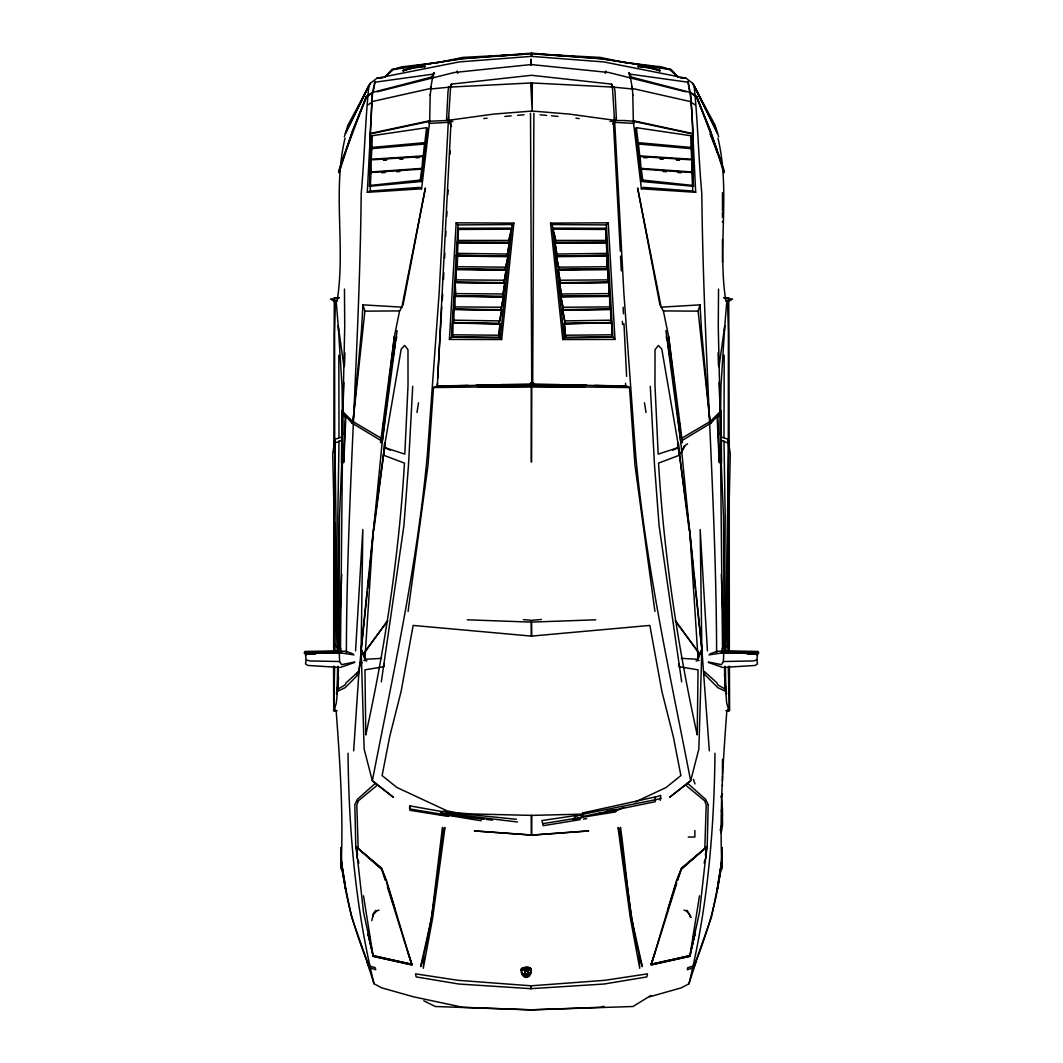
<?xml version="1.0" encoding="UTF-8"?>
<svg xmlns="http://www.w3.org/2000/svg" width="1063" height="1063" viewBox="0 0 1063 1063"><rect width="100%" height="100%" fill="white"/><g stroke="black" fill="none" stroke-linecap="round" stroke-linejoin="round"><path stroke-width="1.5" d="M334.739 522.81L334.646 645.467L338.791 647.952L338.698 651.207M339.004 440.986L337.808 516.884L338.791 647.952L341.728 574.206M339.004 437.677L338.818 355.201M371.811 920.598L373.299 913.609L375.93 910.3M530.583 385.975L530.583 382.68M334.765 507.968L334.606 332.746L335.43 300.43L336.187 301.307L338.632 330.819M467.268 619.809L531.434 622.121L531.407 636.112L649.852 625.429L661.89 691.375L673.278 736.513L680.891 775.578L666.129 787.47L635.342 801.98M611.637 87.405L611.637 84.123L531.447 75.287L451.363 84.123L449.862 87.1L430.595 89L432.668 76.788L372.276 92.508L370.19 133.46L429.665 120.744M632.791 94.713L633.335 121.275L692.824 133.991L695.694 192.297L692.691 191.048C692.093 154.534 694.883 117.315 688.133 81.253M724.182 355.201L723.996 437.677M333.795 476.397L333.662 651.539M333.875 451.881L334.26 297.799M334.46 666.368L333.742 710.19L336.147 710.602C340.067 763.287 343.641 816.278 340.971 868.989M454.619 309.24L454.672 295.74L503.517 296.976L500.979 309.612L454.619 309.24L454.672 295.74M533.892 113.236L532.683 384.115L437.318 386.241L451.111 120.332M718.535 289.096L718.269 326.607L720.103 410.57L722.534 651.592L722.282 648.31M333.569 666.195L333.742 710.19M338.791 647.952L339.496 516.552L341.768 462.485M452.546 336.825L452.625 322.634L500.009 323.936L498.746 337.25L452.546 336.825L452.625 322.634M522.983 968.486C523.74 971.808 521.96 967.436 522.132 970.346M522.053 969.815L522.73 969.376M724.302 651.207L725.192 516.884L723.996 440.986M334.579 651.659L334.646 643.5M334.247 690.857L334.473 667.617M334.619 651.008L335.39 567.974M453.542 322.541L453.688 309.16L501.749 310.117L499.211 323.272L453.542 322.541L453.688 309.16M607.013 255.399L607.146 242.324L554.979 242.656L557.118 256.077L607.013 255.399L606.348 242.869L607.146 242.324M344.465 289.096L344.731 326.607L342.897 410.57L340.466 651.592L340.718 648.31M720.342 434.714L720.953 386.387L724.78 325.69L719.026 366.775M448.573 117.036L439.125 293.242L427.392 454.246C417.4 564.387 393.337 672.454 372.342 780.8L393.376 797.263L372.342 780.8L364.131 749.03L361.154 649.121L362.828 529.52L355.56 650.848M456.08 282.253L456.253 268.899L506.121 270.254L504.061 282.612L456.08 282.253L456.253 268.899M638.478 144.023L639.727 155.902L638.783 157.404L637.229 145.232L638.478 144.023L691.189 148.621L692.133 149.896L692.824 173.601L692.04 172.525L641.308 169.097L640.125 169.894L641.853 181.494L693.554 186.304L692.744 173.548L691.774 171.954L691.986 159.888L640.112 156.513L638.85 157.297L640.178 170.014L640.989 168.379L640.112 156.513M724.979 666.222L725.484 689.276L717.963 684.997L716.861 682.738L704.437 671.577L704.53 674.314L717.897 687.721L725.79 691.428L725.431 667.75M725.232 651.367L728.633 448.506L728.142 439.298L720.674 436.8M458.1 242.444L458.366 228.253L511.237 228.12L511.237 229.17L508.566 242.444L458.1 242.444L458.366 228.253M346.379 653.067C346.777 499.716 359.666 346.804 361.194 193.493C364.529 157.417 365.18 120.823 368.967 85.106L345.488 133.393L370.336 83.286L376.927 78.21L459.216 61.92L531.301 56.379L603.784 61.92L686.073 78.21L692.664 83.286L715.16 125.341L718.668 136.755M374.867 81.253L372.515 93.039L367.306 192.297L421.612 188.802L429.665 121.275L430.209 94.713M725.803 651.167L730.281 453.901L728.142 439.298M722.933 608.807L723.172 598.921M714.961 753.242C714.23 830.641 707.387 908.559 688.944 983.793L681.224 987.872L649.4 996.842M691.229 135.785L692.119 149.949L690.91 147.438L691.229 135.785L636.405 127.68L635.408 128.623L637.229 145.272L638.132 142.628L636.405 127.68M334.287 710.243L336.346 702.789L337.582 690.246L338.233 667.471M608.793 295.859L609.179 282.24L559.497 282.931L561.663 296.218L608.793 295.859L609.179 282.24M707.44 650.848L700.172 529.52L701.846 649.121L698.869 749.03L690.658 780.8L669.624 797.263L690.658 780.8C669.663 672.454 645.6 564.387 635.608 454.246L623.875 293.242L614.427 117.036M342.897 410.57L343.881 382.574M344.465 366.124L344.93 352.943M423.778 955.916L423.287 968.273L432.721 917.675L444.985 827.532L443.391 829.791C437.052 875.567 433.266 921.993 420.682 966.626L431.472 918.007L442.46 827.373L443.391 829.791M437.451 383.185L437.318 386.467L433.478 387.557L428.097 464.651L408.072 611.411M437.65 378.255L441.73 306.955M457.17 268.806L457.608 256.103L456.399 255.319L457.17 268.806L505.337 269.218L508.008 256.316L456.399 255.319M708.556 662.036L721.392 664.654L723.385 661.531L723.744 652.629L757.613 653.639L758.769 652.974L758.145 651.473L727.384 650.862L716.94 651.34L710.084 653.825M678.699 444.175L678.566 447.35L672.653 450.247M679.456 426.728L679.602 423.552M369.446 186.304L370.349 185.414L370.96 172.525L421.692 169.097L422.875 169.894L421.147 181.494L369.446 186.304L370.867 149.896L371.811 148.621L424.522 144.023L425.771 145.232L424.217 157.404L423.273 155.902L424.522 144.023M422.888 156.513L422.011 168.379L422.822 170.014L424.15 157.297L422.888 156.513L371.014 159.888L370.283 160.779L371.306 159.224L371.811 148.621M443.497 279.489L443.829 272.846M444.6 257.924L444.852 252.954M445.689 236.358L445.942 231.389M446.712 216.453L446.965 211.484M447.802 194.901L448.055 189.918M412.71 386.307L408.484 465.142L403.913 525.654L381.325 681.821M450.034 154.148L450.22 150.906M362.948 304.855L361.473 330.593L352.85 423.127L364.875 311.153L362.948 304.855L401.854 307.154L425.386 188.005L402.997 305.254M449.423 339.429L456.16 222.831L513.881 223.097L501.656 339.535L449.423 339.429L451.549 337.197L458.02 224.918L456.16 222.831M607.186 268.806L607.956 255.319L556.348 256.316L559.018 269.218L607.186 268.806L606.747 256.103L607.956 255.319M430.209 95.245L431.153 86.98M373.179 531.341L364.915 659.259L361.154 649.121L373.179 531.341L385.098 442.713L401.216 349.036L404.671 345.475L407.979 349.714L408.033 385.072L404.83 454.127L384.872 447.629L383.477 455.163L404.458 463.123C399.077 554.514 385.377 645.507 365.792 734.905L364.954 669.836L383.942 666.687L384.261 663.857M457.342 255.399L458.007 242.869L457.21 242.324L457.342 255.399L507.237 256.077L509.376 242.656L457.21 242.324M531.261 969.057C532.457 979.143 520.538 980.232 521.189 969.615M353.66 750.837L358.842 673.45L367.253 592.011M336.479 693.98L336.931 687.509M337.702 676.201L338.592 670.022M337.582 690.246L338.579 677.051M728.235 507.968L728.394 332.746L727.57 300.43L726.813 301.307L724.368 330.819M693.568 967.729L711.506 916.984L721.724 866.425L722.083 847.463C721.192 889.04 708.715 929.328 693.568 967.729L687.256 969.722L687.761 967.649L693.701 966.015M442.208 300.643L442.7 294.331M705.885 858.147L706.815 846.799L681.529 868.537L676.653 880.044L651.194 964.978L689.94 956.248L699.547 911.974L706.855 846.799L681.184 869.547L677.676 880.416M451.084 87.405L451.363 84.123L451.363 87.405M696.544 97.238L696.624 96.401L690.432 92.388L696.544 97.238L710.443 130.948L724.381 171.183L723.943 172.844L710.443 130.948L696.624 96.401L721.618 162.945M498.746 337.25L500.009 323.684M369.685 569.17L382.162 442.646L394.373 336.479L399.608 310.914L401.854 307.154M655.353 799.761L655.167 801.754L581.395 816.756L582.883 812.903L655.22 796.971L655.353 799.761L583.228 814.112L581.395 816.756M501.656 339.535L500.248 337.861L512.14 224.532L513.881 223.097M367.599 588.756L369.339 572.439M521.986 972.738C523.9 979.129 530.729 977.096 530.902 969.39C528.032 966.838 519.94 969.336 521.654 970.718C526.371 990.331 539.765 958.946 521.189 969.483M756.524 654.901L756.869 651.871L728.301 652.018L724.368 653.24M426.595 127.68L427.592 128.623L425.771 145.272L424.868 142.628L426.595 127.68L371.771 135.785L370.881 149.949L372.09 147.438L371.771 135.785M716.621 653.067C716.223 499.716 703.334 346.804 701.806 193.493C698.471 157.417 697.82 120.823 694.033 85.106L717.512 133.393L692.664 83.286M342.326 436.8L334.858 439.298L332.719 453.901L337.197 651.167M525.281 969.018L525.893 969.589L525.826 968.393M708.25 662.395L722.734 667.471L755.182 665.451L757.52 663.83L756.829 659.964L757.613 653.639M373.87 530.025L385.098 442.713M338.632 653.24L334.699 652.018L306.131 651.871L305.945 653.346L319.764 653.293M394.373 336.479L380.541 442.646L397.097 330.633L382.162 442.646M421.147 181.494L420.257 180.099L421.692 169.097M699.507 895.777L689.834 956.328L651.234 964.739L676.666 883.526M704.224 863.315L704.689 860.073M705.394 855.21L706.576 847.091L681.436 868.179L677.118 880.27M689.874 954.587L689.714 955.677L651.061 964.3L655.393 951.226M334.858 439.298L337.768 651.367M416.988 412.497L418.53 402.744M504.061 282.612L506.121 269.643M524.391 973.828L525.188 971.662M502.693 296.218L504.859 282.931L455.177 282.24L455.562 295.859L502.693 296.218L504.859 282.931M424.762 150.853L426.316 141.512M389.563 376.98L390.134 373.764M390.706 370.535L392.699 359.267M393.27 356.039L393.841 352.823M394.705 347.986L395.277 344.771M396.14 339.934L396.712 336.719M721.152 832.967L722.468 825.619L722.468 809.514M352.026 423.074L352.385 421.2L341.701 410.477L342.087 412.205L352.026 423.074L381.351 440.786L382.095 438.753L352.385 421.2M508.566 242.444L510.041 234.485M499.211 323.272L501.749 309.851M500.979 309.612L503.517 296.431M409.454 808.199L409.906 805.874L442.235 811.64M507.237 256.077L509.376 242.656M373.007 92.747L375.093 82.183L433.385 74.091L432.761 76.974M409.906 805.874L409.946 810.298L448.546 816.45M605.339 73.374L605.817 70.995M336.812 710.828L333.53 710.602L334.181 707.652M432.867 78.064L434.103 72.603L432.163 76.098M527.793 969.669L527.261 968.778L528.656 968.871M528.656 969.403C525.773 970.134 528.165 966.36 527.686 969.788M693.368 936.397L695.016 933.912L689.874 955.677L651.061 964.3M691.455 948.223L695.016 933.912M505.337 269.218L508.008 256.316M722.468 822.377L720.156 830.269M344.332 136.755L347.84 125.341L370.336 83.286M700.052 304.855L701.527 330.593L710.15 423.127L698.125 311.153L700.052 304.855L661.146 307.154L637.614 188.005L660.003 305.254M524.391 974.053L523.846 975.329L524.537 974.97M524.537 974.439L523.846 974.811M688.944 983.793L696.212 961.377M667.684 910.087L676.613 881.852M345.037 138.15C332.387 191.088 345.634 246.656 337.237 300.404L336.187 301.307M372.728 916.984L373.538 914.432L376.501 911.097L378.999 910.101M721.405 797.237L722.468 793.915L721.152 796.293M523.767 968.964C524.551 971.183 524.471 967.024 523.993 969.443C522.744 966.985 529.852 968.034 531.261 969.243M524.684 973.123L524.856 972.074M523.846 975.329L524.391 974.585M341.382 162.945L338.619 171.183L339.057 172.844L352.557 130.948L366.376 96.401L372.568 92.388L366.456 97.238L352.557 130.948L341.382 162.945L366.376 96.401L366.456 97.238M524.537 974.731L525.335 973.867M531.261 969.576C530.557 966.546 521.069 966.32 521.189 970.147M523.939 967.755L524.179 969.443M689.821 531.341L701.846 649.121L698.085 659.259L689.821 531.341L677.902 442.713L661.784 349.036L658.329 345.475L655.021 349.714L654.967 385.072L658.17 454.127L678.128 447.629L679.523 455.163L658.542 463.123C663.923 554.514 677.623 645.507 697.208 734.905L698.046 669.836L679.058 666.687L678.739 663.857M525.401 969.071L525.707 968.393M527.354 969.748L525.972 970.067M521.667 972.884L526.318 977.389L530.849 972.605M660.282 800.426L660.708 795.363L655.22 797.223L655.406 799.868L661.106 798.26M619.609 829.791L620.54 827.373C626.957 873.906 629.07 921.315 642.318 966.626L631.528 918.007L619.609 829.791L618.015 827.532L630.279 917.675L639.713 968.273L639.222 955.916M531.314 53.775L601.233 58.651L669.81 69.547L677.968 77.187M525.401 968.552L525.786 970.519L527.819 970.864M695.747 592.011L701.846 649.121L697.235 659.259L681.29 658.369M522.903 969.429L523.169 968.486M680.865 453.502L684.678 445.703L680.652 453.502L684.904 445.703L687.562 443.789M526.53 970.333L525.016 972.406M525.188 971.954L525.374 971.051M352.916 653.825L346.06 651.34L335.616 650.862L304.855 651.473L304.231 652.974L305.387 653.639L306.171 659.964L305.48 663.83L307.818 665.451L340.266 667.471L354.75 662.395M612.74 124.039L614.706 120.332L569.21 114.073L532.204 111.044L493.79 114.073L448.294 120.332L451.562 126.51M525.242 968.38L524.617 969.855L525.441 967.928M528.417 973.256L528.191 974.824M528.311 973.947L529.095 973.27L528.364 972.499M527.54 969.669L525.76 969.788L525.56 967.582M641.853 181.494L642.743 180.099L641.308 169.097M524.75 973.987L524.87 975.116L525.959 974.12M371.014 159.888L371.226 171.954L370.176 173.601L370.96 172.525M525.68 970.306L527.966 970.32M529.095 972.738L528.417 973.07M387.543 620.819L363.054 654.343L387.636 620.965M526.119 974.24C525.627 976.14 528.603 971.542 528.417 974.718M524.617 973.004L524.484 975.143M356.078 674.46L358.949 671.005L360.091 662.661L362.43 662.661M562.765 339.535L564.174 337.861L552.282 224.532L550.541 223.097L562.765 339.535L614.985 339.429L608.262 222.831L550.541 223.097M614.985 339.429L612.873 337.197L606.388 224.918L608.262 222.831M710.974 423.074L720.913 412.205L721.299 410.477L710.615 421.2L680.905 438.753L681.649 440.786L710.974 423.074L710.615 421.2M385.364 76.602L392.101 69.294L462.206 58.731L531.606 53.15L531.553 56.432L531.394 53.15L600.794 58.731L670.899 69.294L677.636 76.602M482.775 819.015L448.719 814.976L451.044 812.69L516.339 819.281M385.032 77.187L393.19 69.547L401.283 66.916L438.713 62.451L462.764 57.402L525.122 54.12M527.314 974.107L528.045 974.04M633.335 121.275L641.388 188.802L643.128 187.38L692.691 191.048M525.374 971.582L527.819 971.024M526.942 968.699L527.022 969.762L526.278 969.204M334.46 710.642L335.137 710.177M367.785 104.918L372.143 102.181M424.429 66.61L425.134 66.185L413.547 67.647L402.771 70.49L403.781 70.596M424.482 66.903L425.187 66.477L413.6 67.939L402.824 70.783L403.834 70.889M650.928 995.46L633.003 1006.502L530.875 1009.85L600.223 1007.286L603.983 1006.329M721.272 574.206L724.209 647.952L728.354 645.467L728.261 522.81M623.755 807.561L615.876 810.87L599.439 813.354M448.719 814.976L451.084 813.926L517.455 821.991M723.744 652.629L708.955 654.914M367.306 192.297L370.309 191.048L419.872 187.38L421.612 188.802M522.996 969.164L523.089 969.376M720.94 653.307L727.384 650.862M335.257 442.872L342.366 440.202M527.819 970.492L526.69 970.864M521.521 968.885L523.939 968.287L523.594 969.961L523.581 968.911M756.829 659.964L753.229 660.934L723.385 661.531M610.056 121.567L614.706 120.332M722.029 868.989C719.359 816.278 722.933 763.287 726.853 710.602L729.59 710.111L729.431 666.195M377.259 91.79L454.233 72.497L531.141 64.551L608.767 72.497L685.741 91.79M371.731 101.649L430.595 88.468M354.444 662.036L341.608 664.654L339.615 661.531L339.256 652.629L305.387 653.639M429.665 121.275L370.176 133.991L370.309 191.048M580.199 819.653L543.233 825.685L541.917 820.556L582.471 814.55M583.414 819.121L586.63 818.603M543.02 823.626L615.543 811.919L616.54 809.501L606.8 810.936M696.052 660.947L699.175 660.442M393.19 69.547L461.767 58.651L531.686 53.775M354.045 654.914L339.256 652.629M483.824 118.564L487.08 118.179M370.349 185.414L420.257 180.099M659.219 70.596L660.229 70.49L649.453 67.647L637.866 66.185L638.571 66.61M659.166 70.889L660.176 70.783L649.4 67.939L637.813 66.477L638.518 66.903M338.659 298.251L330.447 299.062L333.995 301.108L337.263 300.922M372.09 147.438L424.868 142.628M541.479 619.45L531.593 620.354L523.355 619.609M504.819 116.425L511.21 115.88M517.601 115.336L523.993 114.791M726.188 710.828L729.47 710.602L728.819 707.652M371.226 171.954L422.011 168.379M381.763 172.751L385.058 172.525M396.565 171.728L399.847 171.488M334.38 297.972L339.31 297.627M657.186 69.892L658.342 69.813L645.959 66.544L639.753 66.238M386.613 159.729L383.344 159.928L386.573 159.769M402.93 158.666L399.661 158.879L402.943 158.746M415.978 157.829L419.247 157.616M371.306 159.224L423.273 155.902M381.71 658.369L365.765 659.259L361.154 649.121M747.781 654.263L757.706 653.798M449.862 87.1L532.324 82.901L532.204 111.044L530.676 82.901L613.138 87.1L632.405 89L630.332 76.788L690.591 92.508L693.076 133.672L633.335 120.744M376.927 78.21L382.693 77.998M531.208 622.121L595.732 619.809M323.032 653.214L337.715 652.841M583.653 814.125L531.181 815.401L531.274 835.093L588.703 830.921L532.935 835.093L474.297 830.921L531.726 835.093L531.819 815.401L471.148 813.926L457.489 812.903L447.124 810.87L396.871 787.47L382.109 775.578L389.722 736.513L401.11 691.375L413.148 625.429L531.593 636.112L531.434 622.121M468.119 385.351L437.159 386.095L433.478 387.557L531.726 386.294L531.434 462.113L531.274 386.294L629.522 387.557L634.903 464.651L654.928 611.411M476.264 385.151L515.223 384.952M564.347 323.684L611.73 322.634L611.81 336.825L565.609 337.25L564.347 323.684L565.609 337.25M564.347 323.936L611.73 322.634M558.234 269.643L608.102 268.899L608.275 282.253L560.294 282.612L558.234 269.643L560.294 282.612M565.144 320.906L610.813 320.176L610.667 309.16L562.606 309.851L565.144 323.272L610.813 322.541L610.813 320.176M557.118 254.044L607.013 253.379M560.839 296.431L609.684 295.74L609.737 309.24L563.377 309.612L560.839 296.431L563.377 309.612M564.174 337.861L612.873 337.197M556.348 256.675L606.747 256.103M558.234 270.254L608.102 269.67L608.102 268.899M559.497 283.196L609.179 282.665M560.839 296.976L609.684 296.444L609.684 295.74M562.606 310.117L610.667 309.585M478.23 386.959L584.77 386.959M559.018 267.158L607.186 266.747M563.377 307.247L609.737 306.888L609.684 296.444M565.609 335.23L611.81 334.818L611.73 323.046M458.02 224.918L512.14 224.532M560.294 280.233L608.275 279.875L608.275 282.253M561.663 293.973L608.793 293.614M364.875 311.153L399.608 310.914M458.366 229.462L511.237 229.17M726.175 710.615L729.47 710.602M554.979 243.042L606.348 242.869M501.377 55.568L506.573 55.568M556.427 55.568L561.623 55.568M458.1 240.424L508.566 240.424M606.255 242.444L605.99 228.253L553.119 228.12L553.119 229.17L555.79 240.424L606.255 240.424L606.255 242.444L555.79 242.444L554.009 232.89M305.294 653.798L315.219 654.263M688.239 837.046L694.87 837.046L694.87 830.455M525.042 968.459L524.989 969.801M528.656 968.353L528.457 969.921L528.55 967.729M529.068 968.446L528.896 969.948L529.135 968.141M529.812 968.645L529.985 970.187L529.281 969.549M529.985 969.164C528.643 966.985 529.693 972.512 529.507 968.513M529.095 973.27L528.364 973.03M458.007 242.869L509.376 243.042M559.085 384.992L586.736 385.151M552.282 224.532L606.388 224.918M553.119 229.17L605.99 229.462L606.255 240.424M661.146 307.154L663.392 310.914L698.125 311.153M333.53 710.602L336.825 710.615M457.17 266.747L505.337 267.158M456.08 279.875L504.061 280.233M455.562 293.614L502.693 293.973M454.619 306.888L500.979 307.247M452.546 334.818L498.746 335.23M457.608 256.103L508.008 256.675M456.253 269.67L506.121 270.254M455.177 282.665L504.859 283.196M454.672 296.444L503.517 296.976M453.688 309.585L501.749 310.117M457.342 253.379L507.237 254.044M451.549 337.197L500.248 337.861M453.542 320.176L499.211 320.906M452.625 323.046L500.009 323.936M339.615 661.531L309.771 660.934L306.171 659.964M627.104 386.241L531.739 384.115L530.517 113.236M594.881 385.351L625.841 386.095L629.522 387.557L625.682 386.467L625.549 383.185M725.285 652.841L739.968 653.214M743.236 653.293L756.883 653.652L756.869 651.871M680.307 77.998L686.073 78.21M423.247 66.238L417.041 66.544L404.658 69.813L405.814 69.892M537.878 54.12L600.236 57.402L624.287 62.451L661.718 66.916L669.81 69.547M725.737 300.922L729.005 301.108L732.553 299.062L724.341 298.251M660.057 158.746L663.325 158.945L660.07 158.666M676.427 159.769L679.695 159.982L676.387 159.729M639.727 155.902L691.694 159.224L692.784 160.792L691.986 159.888M643.753 157.616L647.022 157.829M641.388 188.802L695.694 192.297M640.989 168.379L691.774 171.954M663.153 171.488L666.435 171.728M677.942 172.525L681.237 172.751M723.69 297.627L728.62 297.972M540.11 114.817L546.621 115.389M551.498 115.814L558.009 116.385M457.17 815.148L449.011 814.444L451.044 812.69L451.084 813.926M638.132 142.628L690.91 147.438M642.743 180.099L692.651 185.414L693.554 186.304M527.075 970.067L527.819 970.333M575.92 118.179L579.176 118.564M486.017 819.4L492.501 820.171M525.68 970.453L527.899 970.665L528.364 972.26M363.825 660.442L366.948 660.947M410.198 809.036L481.101 820.769M445.477 812.225L453.556 813.66M471.347 816.836L474.576 817.407M477.805 817.992L484.276 819.148M407.607 951.226L411.939 964.3L373.126 955.677L367.984 933.912L369.632 936.397M411.939 964.3L373.286 955.677L373.126 954.587M631.847 86.98L632.405 88.468L690.684 101.649M448.294 120.332L452.944 121.567M369.299 966.015L375.239 967.649L375.744 969.722L369.432 967.729C354.285 929.328 341.808 889.04 340.917 847.463L341.276 866.425L351.494 916.984L369.432 967.729M720.634 440.202L727.743 442.872M335.616 650.862L342.06 653.307M684.001 910.101L686.499 911.097L689.462 914.432L690.272 916.984M390.347 450.247L384.434 447.35L384.301 444.175M423.752 1000.775L435.259 1006.502L531.234 1009.85L462.777 1007.286L413.6 996.842L381.776 987.872L374.056 983.793L366.788 961.377M690.857 102.181L695.215 104.918M727.863 710.177L728.54 710.642M726.813 301.307L725.763 300.404C717.366 246.656 730.613 191.088 717.963 138.15M525.893 970.439C528.218 970.426 525.999 970.041 526.77 967.582M687.07 910.3L691.189 917.515M527.966 971.33L528.324 974.824M675.364 620.965L699.932 654.356L675.457 620.819M630.837 76.098L628.897 72.603L630.133 78.064M613.138 87.1L611.637 84.123L611.916 87.405M385.882 880.27L381.564 868.179L356.424 847.091L357.606 855.21M693.368 779.299L695.003 783.963M385.324 880.416L381.816 869.547L356.185 846.799L357.115 858.147M387.331 886.622L411.766 964.739L373.166 956.328L363.493 895.777M386.387 881.852L395.316 910.087M374.056 983.793C355.613 908.559 348.77 830.641 348.039 753.242M582.883 812.903L583.228 814.112M728.713 710.243L726.654 702.789L724.408 673.743M367.984 933.912L371.545 948.223M724.408 670.022L725.298 676.201M630.239 76.974L629.615 74.091L687.907 82.183L689.993 92.747M721.405 810.484L722.468 815.494M556.348 256.316L559.018 269.218M663.392 310.914L668.627 336.479L682.459 442.646L665.903 330.633L680.838 442.646L693.315 569.17M457.183 70.995L457.661 73.374M562.606 309.851L565.144 323.272M666.288 336.719L666.86 339.934M667.723 344.771L668.295 347.986M669.159 352.823L669.73 356.039M670.301 359.267L672.294 370.535M672.866 373.764L673.437 376.98M636.684 141.512L638.238 150.853M721.405 796.519L722.468 808.89M559.497 282.931L561.663 296.218M554.979 242.656L557.118 256.077M644.47 402.744L646.012 412.497M681.675 681.821L659.087 525.654L654.516 465.142L650.29 386.307M358.311 860.073L358.776 863.315M343.974 366.775L338.22 325.69L342.047 386.387L342.658 434.714M677.902 442.713L689.13 530.025M668.627 336.479L680.838 442.646M306.131 651.871L306.476 654.901M693.661 572.439L695.401 588.756M701.846 649.121L709.34 750.837M613.298 120.332L620.3 251.187M622.347 321.265L622.573 324.467M726.069 687.509L726.521 693.98M729.258 710.19L728.54 666.368M632.405 88.468L632.791 95.245M531.407 65.228L531.075 59.156L531.234 65.228M620.553 256.117L621.297 270.945M623.117 307.18L623.45 313.771M623.954 323.657L626.612 376.355M691.189 148.621L691.694 159.224M692.04 172.525L692.651 185.414M383.398 423.552L383.544 426.728M721.232 462.485L723.504 516.552L724.209 647.952M718.07 352.943L718.535 366.124M719.12 382.574L720.103 410.57M724.767 667.471L725.418 690.246M728.74 297.799L729.125 451.881M455.177 282.24L455.562 295.859M339.828 598.921L340.067 608.807M337.569 667.75L337.21 691.428L345.103 687.721L358.47 674.314L358.563 671.577L346.139 682.738L345.037 684.997L337.516 689.276L338.021 666.222M608.102 269.67L608.275 279.875M611.756 333.716L611.796 336.984M727.451 582.949L727.53 589.58M727.597 594.562L728.275 651.021M728.474 667.617L728.753 690.857M523.581 968.393L523.594 969.429M610.667 309.16L610.813 322.541M728.354 643.5L728.421 651.659M729.338 651.539L729.205 476.397M533.573 382.68L533.586 385.975M722.468 192.682L722.468 210.713M722.468 212.241L722.468 217.437M722.468 221.356L722.468 222.207M722.468 239.361L722.468 245.447M722.468 246.058L722.468 262.176M722.468 759.407L722.468 774.156M722.468 775.698L722.468 780.893M722.468 784.813L722.468 785.663M611.81 334.818L611.81 336.825M609.737 306.888L609.737 309.24M605.99 228.253L605.99 229.462M555.79 240.424L555.79 242.444M530.716 968.287L530.596 969.097M529.719 967.968L529.812 970.147M528.776 972.738L528.975 973.442M528.763 975.103L528.829 976.06M528.71 972.738L528.71 973.509M527.899 970.147L528.072 971.569M527.686 970.014L527.66 971.077M527.461 968.247L527.514 970.639M527.221 970.267L527.261 968.247L527.075 970.599M526.969 967.928L526.942 970.944M526.371 970.971L526.344 968.194L526.119 971.157M526.411 973.655L526.517 974.465M525.933 968.273L525.972 970.599M525.959 973.588L525.959 974.837M525.853 973.655L525.747 974.798M525.547 976.711L525.481 977.561M525.281 973.203L525.228 975.01M525.056 968.273L525.188 969.708M525.162 973.203L525.082 975.116M524.883 973.615L524.87 975.116M524.684 972.605L524.617 973.535M524.365 975.794L524.444 976.817M524.179 968.353L524.232 969.881M524.179 974.319L524.298 975.396M524.059 974.452L523.939 975.422M523.222 968.18L523.248 970.041M521.521 968.353L521.548 969.934M342.14 414.211L341.848 461.834L343.641 461.608L345.183 417.4L342.14 414.211M341.98 413.241L341.449 463.03L343.814 462.591L345.834 417.015L341.98 413.241M429.266 121.248L429.226 123.401L448.334 122.338L450.606 86.767L448.652 87.166L447.961 91.923L446.526 120.504L429.266 121.248M708.184 804.664L707.201 846.759L704.809 848.978L706.177 805.036L704.716 800.877L685.635 785.119L687.402 783.099L705.659 799.389L708.184 804.664M717.897 884.057L717.445 888.841L721.697 861.482L717.897 884.057M531.327 985.813L530.982 988.683L458.791 984.006L416.165 976.924L415.513 973.854L458.18 980.325L531.327 985.813M531.128 985.813L530.769 988.683L604.209 984.006L646.836 976.924L647.487 973.854L604.82 980.325L531.128 985.813M358.284 800.877L356.823 805.036L358.191 848.978L355.799 846.759L354.816 804.664L357.341 799.389L375.598 783.099L377.365 785.119L358.284 800.877M582.962 814.338L581.581 817.606L573.183 819.44L575.428 816.45L582.962 814.338M720.86 414.211L717.817 417.4L719.359 461.608L721.152 461.834L720.86 414.211M721.02 413.241L717.166 417.015L719.186 462.591L721.551 463.03L721.02 413.241M450.765 814.032L448.706 815.666L440.175 814.816L442.992 813.713L450.765 814.032M451.283 813.036L448.559 814.577L440.547 812.305L443.457 811.189L451.283 813.036M528.218 968.3L527.966 969.855L528.218 968.3M530.397 968.738L530.198 970.293L530.397 968.738M560.042 384.633L501.085 384.567L501.111 385.311L560.108 385.431L560.042 384.633M624.566 120.544L616.474 120.504L615.039 91.923L614.348 87.166L612.394 86.767L614.666 122.338L633.774 123.401L633.734 121.248L624.566 120.544M411.833 964.978L373.1 956.248L363.493 911.974L356.185 846.799L381.497 868.537L386.374 880.044L411.833 964.978M711.798 136.702L710.217 134.124L717.259 152.74L717.047 149.989L711.798 136.702M345.103 884.057L341.303 861.482L345.555 888.841L345.103 884.057"/></g></svg>
